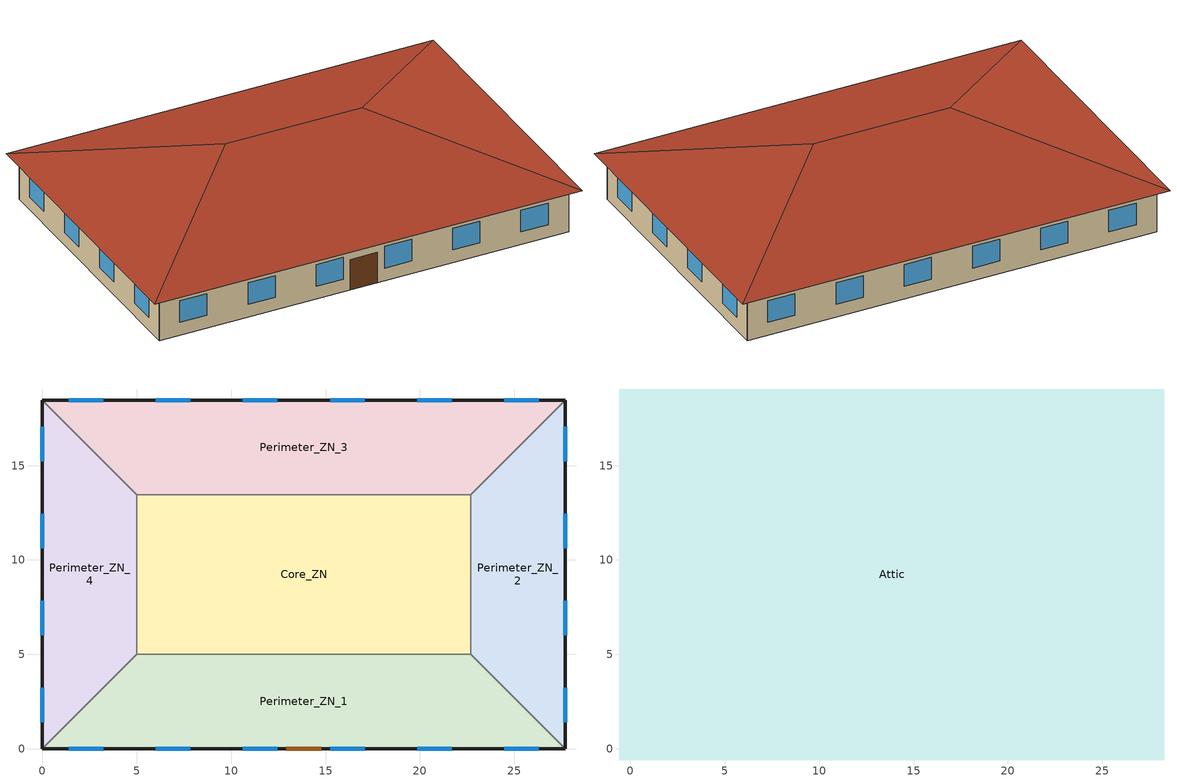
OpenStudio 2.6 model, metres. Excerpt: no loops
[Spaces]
Perimeter_ZN_1
 floor ground: 22.69,5 27.69,0 0,0 5,5 z0
 wall outside: 0,0 27.69,0 z0:3.05
 wall to Perimeter_ZN_4: 5,5 0,0 z0:3.05
 wall to Core_ZN: 22.69,5 5,5 z0:3.05
 wall to Perimeter_ZN_2: 27.69,0 22.69,5 z0:3.05
 window: 1.39,0 3.22,0 / 19.85,0 21.68,0 / 15.24,0 17.07,0 / 6.01,0 7.84,0 / 10.62,0 12.45,0 / 24.47,0 26.3,0 z0.9:2.42
 door: 12.93,0 14.76,0 z0:2.13
Perimeter_ZN_2
 floor ground: 27.69,18.46 27.69,0 22.69,5 22.69,13.46 z0
 wall outside: 27.69,0 27.69,18.46 z0:3.05
 wall to Perimeter_ZN_3: 27.69,18.46 22.69,13.46 z0:3.05
 wall to Core_ZN: 22.69,13.46 22.69,5 z0:3.05
 window: 27.69,1.39 27.69,3.22 / 27.69,10.62 27.69,12.45 / 27.69,15.24 27.69,17.07 / 27.69,6.01 27.69,7.84 z0.9:2.42
Perimeter_ZN_3
 floor ground: 27.69,18.46 22.69,13.46 5,13.46 0,18.46 z0
 wall outside: 27.69,18.46 0,18.46 z0:3.05
 wall to Core_ZN: 5,13.46 22.69,13.46 z0:3.05
 wall to Perimeter_ZN_4: 0,18.46 5,13.46 z0:3.05
 window: 21.68,18.46 19.85,18.46 / 7.84,18.46 6.01,18.46 / 17.07,18.46 15.24,18.46 / 12.45,18.46 10.62,18.46 / 26.3,18.46 24.47,18.46 / 3.22,18.46 1.39,18.46 z0.9:2.42
Perimeter_ZN_4
 floor ground: 0,18.46 5,13.46 5,5 0,0 z0
 wall outside: 0,18.46 0,0 z0:3.05
 wall to Core_ZN: 5,5 5,13.46 z0:3.05
 window: 0,3.22 0,1.39 / 0,12.45 0,10.62 / 0,7.84 0,6.01 / 0,17.07 0,15.24 z0.9:2.42
Core_ZN
 floor ground: 22.69,13.46 22.69,5 5,5 5,13.46 z0
Attic
 floor outside: 28.29,19.06 27.69,18.46 0,18.46 -0.6,19.06 z3.05; -0.6,19.06 0,18.46 0,0 -0.6,-0.6 z3.05; 28.29,19.06 28.29,-0.6 27.69,0 27.69,18.46 z3.05; 27.69,0 28.29,-0.6 -0.6,-0.6 0,0 z3.05
 floor to Perimeter_ZN_4: 0,18.46 5,13.46 5,5 0,0 z3.05
 floor to Perimeter_ZN_1: 22.69,5 27.69,0 0,0 5,5 z3.05
 floor to Perimeter_ZN_2: 27.69,18.46 27.69,0 22.69,5 22.69,13.46 z3.05
 floor to Core_ZN: 22.69,13.46 22.69,5 5,5 5,13.46 z3.05
 floor to Perimeter_ZN_3: 27.69,18.46 22.69,13.46 5,13.46 0,18.46 z3.05
 roof outside: 18.46,9.23,6.33 28.29,-0.6,3.05 28.29,19.06,3.05; 18.46,9.23,6.33 28.29,19.06,3.05 -0.6,19.06,3.05 9.23,9.23,6.33; 9.23,9.23,6.33 -0.6,-0.6,3.05 28.29,-0.6,3.05 18.46,9.23,6.33; 9.23,9.23,6.33 -0.6,19.06,3.05 -0.6,-0.6,3.05
[MaterialProperty:GlazingSpectralData] Wavelength 1 {micron}=0.3; Transmittance 1=0; Front Reflectance 1=0.04; Back Reflectance 1=0.04; Wavelength 2 {micron}=0.305; Transmittance 2=0; Front Reflectance 2=0.04; Back Reflectance 2=0.04; Wavelength 3 {micron}=0.31; Transmittance 3=0; Front Reflectance 3=0.04; Back Reflectance 3=0.04; Wavelength 4 {micron}=0.315; Transmittance 4=0; Front Reflectance 4=0.04; Back Reflectance 4=0.04; Wavelength 5 {micron}=0.32; Transmittance 5=0; Front Reflectance 5=0.04; Back Reflectance 5=0.04; Wavelength 6 {micron}=0.325; Transmittance 6=0; Front Reflectance 6=0.04; Back Reflectance 6=0.04; Wavelength 7 {micron}=0.33; Transmittance 7=0; Front Reflectance 7=0.04; Back Reflectance 7=0.04; Wavelength 8 {micron}=0.335; Transmittance 8=0; Front Reflectance 8=0.04; Back Reflectance 8=0.04; Wavelength 9 {micron}=0.34; Transmittance 9=0; Front Reflectance 9=0.04; Back Reflectance 9=0.04; Wavelength 10 {micron}=0.345; Transmittance 10=0; Front Reflectance 10=0.04; Back Reflectance 10=0.04; Wavelength 11 {micron}=0.35; Transmittance 11=0; Front Reflectance 11=0.04; Back Reflectance 11=0.04; Wavelength 12 {micron}=0.355; Transmittance 12=0; Front Reflectance 12=0.04; Back Reflectance 12=0.04; Wavelength 13 {micron}=0.36; Transmittance 13=0; Front Reflectance 13=0.04; Back Reflectance 13=0.04; Wavelength 14 {micron}=0.365; Transmittance 14=0; Front Reflectance 14=0.04; Back Reflectance 14=0.04; Wavelength 15 {micron}=0.37; Transmittance 15=0; Front Reflectance 15=0.04; Back Reflectance 15=0.04; Wavelength 16 {micron}=0.375; Transmittance 16=0; Front Reflectance 16=0.04; Back Reflectance 16=0.04; Wavelength 17 {micron}=0.38; Transmittance 17=0.001; Front Reflectance 17=0.04; Back Reflectance 17=0.04; Wavelength 18 {micron}=0.385; Transmittance 18=0.001; Front Reflectance 18=0.04; Back Reflectance 18=0.04; Wavelength 19 {micron}=0.39; Front Reflectance 19=0.04; Back Reflectance 19=0.04; Wavelength 20 {micron}=0.395; Front Reflectance 20=0.04; Back Reflectance 20=0.04; Wavelength 21 {micron}=0.4; Wavelength 22 {micron}=0.405; Front Reflectance 22=0.041; Back Reflectance 22=0.041; Wavelength 23 {micron}=0.41; Wavelength 24 {micron}=0.415; Front Reflectance 24=0.042; Back Reflectance 24=0.042; Wavelength 25 {micron}=0.42; Wavelength 26 {micron}=0.425; Wavelength 27 {micron}=0.43; Wavelength 28 {micron}=0.435; Wavelength 29 {micron}=0.44; Wavelength 30 {micron}=0.445; Wavelength 31 {micron}=0.45; Wavelength 32 {micron}=0.455; Wavelength 33 {micron}=0.46; Wavelength 34 {micron}=0.465; Wavelength 35 {micron}=0.47; Wavelength 36 {micron}=0.475; Wavelength 37 {micron}=0.48; Wavelength 38 {micron}=0.485; Wavelength 39 {micron}=0.49; Wavelength 40 {micron}=0.495; Wavelength 41 {micron}=0.5; Wavelength 42 {micron}=0.505; Wavelength 43 {micron}=0.51; Wavelength 44 {micron}=0.515; Wavelength 45 {micron}=0.52; Wavelength 46 {micron}=0.525; Wavelength 47 {micron}=0.53; Wavelength 48 {micron}=0.535; Wavelength 49 {micron}=0.54; Wavelength 50 {micron}=0.545; Wavelength 51 {micron}=0.55; Wavelength 52 {micron}=0.555; Wavelength 53 {micron}=0.56; Wavelength 54 {micron}=0.565; Wavelength 55 {micron}=0.57; Wavelength 56 {micron}=0.575; Wavelength 57 {micron}=0.58; Wavelength 58 {micron}=0.585; Wavelength 59 {micron}=0.59; Wavelength 60 {micron}=0.595; Wavelength 61 {micron}=0.6; Wavelength 62 {micron}=0.605; Wavelength 63 {micron}=0.61; Wavelength 64 {micron}=0.615; Wavelength 65 {micron}=0.62; Wavelength 66 {micron}=0.625; Wavelength 67 {micron}=0.63; Wavelength 68 {micron}=0.635; Wavelength 69 {micron}=0.64; Wavelength 70 {micron}=0.645; Wavelength 71 {micron}=0.65; Wavelength 72 {micron}=0.655; Wavelength 73 {micron}=0.66; Wavelength 74 {micron}=0.665; Wavelength 75 {micron}=0.67; Wavelength 76 {micron}=0.675; Wavelength 77 {micron}=0.68; Wavelength 78 {micron}=0.685; Wavelength 79 {micron}=0.69; Wavelength 80 {micron}=0.695; Wavelength 81 {micron}=0.7; Wavelength 82 {micron}=0.705; Wavelength 83 {micron}=0.71; Wavelength 84 {micron}=0.715; Wavelength 85 {micron}=0.72; Wavelength 86 {micron}=0.725; Wavelength 87 {micron}=0.73; Wavelength 88 {micron}=0.735; Wavelength 89 {micron}=0.74; Wavelength 90 {micron}=0.745; Wavelength 91 {micron}=0.75; Wavelength 92 {micron}=0.755; Wavelength 93 {micron}=0.76; Wavelength 94 {micron}=0.765; Wavelength 95 {micron}=0.77; Wavelength 96 {micron}=0.775; Wavelength 97 {micron}=0.78; Front Reflectance 97=0.063; Back Reflectance 97=0.063; Wavelength 98 {micron}=0.785; Wavelength 99 {micron}=0.79; Wavelength 100 {micron}=0.795; Front Reflectance 100=0.064; Back Reflectance 100=0.064; Wavelength 101 {micron}=0.8; Wavelength 102 {micron}=0.805; Wavelength 103 {micron}=0.81; Wavelength 104 {micron}=0.815; Front Reflectance 104=0.065; Back Reflectance 104=0.065; Wavelength 105 {micron}=0.82; Front Reflectance 105=0.065; Back Reflectance 105=0.065; Wavelength 106 {micron}=0.825; Front Reflectance 106=0.065; Back Reflectance 106=0.065; Wavelength 107 {micron}=0.83; Front Reflectance 107=0.065; Back Reflectance 107=0.065; Wavelength 108 {micron}=0.835; Front Reflectance 108=0.065; Back Reflectance 108=0.065; Wavelength 109 {micron}=0.84; Front Reflectance 109=0.065; Back Reflectance 109=0.065; Wavelength 110 {micron}=0.845; Front Reflectance 110=0.065; Back Reflectance 110=0.065; Wavelength 111 {micron}=0.85; Front Reflectance 111=0.065; Back Reflectance 111=0.065; Wavelength 112 {micron}=0.855; Front Reflectance 112=0.065; Back Reflectance 112=0.065; Wavelength 113 {micron}=0.86; Front Reflectance 113=0.065; Back Reflectance 113=0.065; Wavelength 114 {micron}=0.865; Front Reflectance 114=0.065; Back Reflectance 114=0.065; Wavelength 115 {micron}=0.87; Wavelength 116 {micron}=0.875; Wavelength 117 {micron}=0.88; Wavelength 118 {micron}=0.885; Wavelength 119 {micron}=0.89; Wavelength 120 {micron}=0.895; Front Reflectance 120=0.064; Back Reflectance 120=0.064; Wavelength 121 {micron}=0.9; Front Reflectance 121=0.064; Back Reflectance 121=0.064; Wavelength 122 {micron}=0.905; Wavelength 123 {micron}=0.91; Wavelength 124 {micron}=0.915; Front Reflectance 124=0.063; Back Reflectance 124=0.063; Wavelength 125 {micron}=0.92; Wavelength 126 {micron}=0.925; Wavelength 127 {micron}=0.93; Wavelength 128 {micron}=0.935; Front Reflectance 128=0.062; Back Reflectance 128=0.062; Wavelength 129 {micron}=0.94; Wavelength 130 {micron}=0.945; Wavelength 131 {micron}=0.95; Wavelength 132 {micron}=0.955; Front Reflectance 132=0.061; Back Reflectance 132=0.061; Wavelength 133 {micron}=0.96; Wavelength 134 {micron}=0.965; Wavelength 135 {micron}=0.97; Wavelength 136 {micron}=0.975; Wavelength 137 {micron}=0.98; Wavelength 138 {micron}=0.985; Wavelength 139 {micron}=0.99; Wavelength 140 {micron}=0.995; Wavelength 141 {micron}=1; Wavelength 142 {micron}=1.005; Wavelength 143 {micron}=1.01; Wavelength 144 {micron}=1.015; Wavelength 145 {micron}=1.02; Wavelength 146 {micron}=1.025; Wavelength 147 {micron}=1.03; Wavelength 148 {micron}=1.035; Wavelength 149 {micron}=1.04; Wavelength 150 {micron}=1.045; Wavelength 151 {micron}=1.05; Wavelength 152 {micron}=1.055; Wavelength 153 {micron}=1.06; Wavelength 154 {micron}=1.065; Wavelength 155 {micron}=1.07; Wavelength 156 {micron}=1.075; Wavelength 157 {micron}=1.08; Front Reflectance 157=0.061; Back Reflectance 157=0.061; Wavelength 158 {micron}=1.085; Wavelength 159 {micron}=1.09; Wavelength 160 {micron}=1.095; Wavelength 161 {micron}=1.1; Front Reflectance 161=0.062; Back Reflectance 161=0.062; Wavelength 162 {micron}=1.105; Front Reflectance 162=0.062; Back Reflectance 162=0.062; Wavelength 163 {micron}=1.11; Wavelength 164 {micron}=1.115; Wavelength 165 {micron}=1.12; Wavelength 166 {micron}=1.125; Wavelength 167 {micron}=1.13; Front Reflectance 167=0.064; Back Reflectance 167=0.064; Wavelength 168 {micron}=1.135; Wavelength 169 {micron}=1.14; Front Reflectance 169=0.065; Back Reflectance 169=0.065; Wavelength 170 {micron}=1.145; Transmittance 170=0.637; Front Reflectance 170=0.065; Back Reflectance 170=0.065; Wavelength 171 {micron}=1.15; Transmittance 171=0.634; Front Reflectance 171=0.065; Back Reflectance 171=0.065; Wavelength 172 {micron}=1.155; Transmittance 172=0.632; Front Reflectance 172=0.065; Back Reflectance 172=0.065; Wavelength 173 {micron}=1.16; Transmittance 173=0.632; Front Reflectance 173=0.065; Back Reflectance 173=0.065; Wavelength 174 {micron}=1.165; Transmittance 174=0.631; Front Reflectance 174=0.065; Back Reflectance 174=0.065; Wavelength 175 {micron}=1.17; Transmittance 175=0.627; Front Reflectance 175=0.065; Back Reflectance 175=0.065; Wavelength 176 {micron}=1.175; Transmittance 176=0.624; Front Reflectance 176=0.065; Back Reflectance 176=0.065; Wavelength 177 {micron}=1.18; Transmittance 177=0.618; Front Reflectance 177=0.065; Back Reflectance 177=0.065; Wavelength 178 {micron}=1.185; Transmittance 178=0.611; Front Reflectance 178=0.064; Back Reflectance 178=0.064; Wavelength 179 {micron}=1.19; Transmittance 179=0.601; Front Reflectance 179=0.064; Back Reflectance 179=0.064; Wavelength 180 {micron}=1.195; Transmittance 180=0.6; Front Reflectance 180=0.064; Back Reflectance 180=0.064; Wavelength 181 {micron}=1.2; Transmittance 181=0.605; Front Reflectance 181=0.064; Back Reflectance 181=0.064; Wavelength 182 {micron}=1.205; Transmittance 182=0.611; Front Reflectance 182=0.064; Back Reflectance 182=0.064; Wavelength 183 {micron}=1.21; Transmittance 183=0.619; Front Reflectance 183=0.065; Back Reflectance 183=0.065; Wavelength 184 {micron}=1.215; Transmittance 184=0.625; Front Reflectance 184=0.065; Back Reflectance 184=0.065; Wavelength 185 {micron}=1.22; Transmittance 185=0.634; Front Reflectance 185=0.065; Back Reflectance 185=0.065; Wavelength 186 {micron}=1.225; Transmittance 186=0.64; Front Reflectance 186=0.066; Back Reflectance 186=0.066; Wavelength 187 {micron}=1.23; Transmittance 187=0.644; Front Reflectance 187=0.066; Back Reflectance 187=0.066; Wavelength 188 {micron}=1.235; Transmittance 188=0.647; Front Reflectance 188=0.066; Back Reflectance 188=0.066; Wavelength 189 {micron}=1.24; Transmittance 189=0.65; Front Reflectance 189=0.066; Back Reflectance 189=0.066; Wavelength 190 {micron}=1.245; Transmittance 190=0.653; Front Reflectance 190=0.066; Back Reflectance 190=0.066; Wavelength 191 {micron}=1.25; Transmittance 191=0.656; Front Reflectance 191=0.066; Back Reflectance 191=0.066; Wavelength 192 {micron}=1.255; Transmittance 192=0.658; Front Reflectance 192=0.066; Back Reflectance 192=0.066; Wavelength 193 {micron}=1.26; Transmittance 193=0.661; Front Reflectance 193=0.066; Back Reflectance 193=0.066; Wavelength 194 {micron}=1.265; Transmittance 194=0.662; Front Reflectance 194=0.066; Back Reflectance 194=0.066; Wavelength 195 {micron}=1.27; Transmittance 195=0.667; Front Reflectance 195=0.067; Back Reflectance 195=0.067; Wavelength 196 {micron}=1.275; Transmittance 196=0.668; Front Reflectance 196=0.067; Back Reflectance 196=0.067; Wavelength 197 {micron}=1.28; Transmittance 197=0.671; Front Reflectance 197=0.067; Back Reflectance 197=0.067; Wavelength 198 {micron}=1.285; Transmittance 198=0.675; Front Reflectance 198=0.067; Back Reflectance 198=0.067; Wavelength 199 {micron}=1.29; Transmittance 199=0.678; Front Reflectance 199=0.067; Back Reflectance 199=0.067; Wavelength 200 {micron}=1.295; Transmittance 200=0.679; Front Reflectance 200=0.067; Back Reflectance 200=0.067; Wavelength 201 {micron}=1.3; Transmittance 201=0.682; Front Reflectance 201=0.067; Back Reflectance 201=0.067; Wavelength 202 {micron}=1.305; Transmittance 202=0.684; Front Reflectance 202=0.067; Back Reflectance 202=0.067; Wavelength 203 {micron}=1.31; Transmittance 203=0.687; Front Reflectance 203=0.067; Back Reflectance 203=0.067; Wavelength 204 {micron}=1.315; Transmittance 204=0.689; Front Reflectance 204=0.068; Back Reflectance 204=0.068; Wavelength 205 {micron}=1.32; Transmittance 205=0.692; Front Reflectance 205=0.068; Back Reflectance 205=0.068; Wavelength 206 {micron}=1.325; Transmittance 206=0.693; Front Reflectance 206=0.068; Back Reflectance 206=0.068; Wavelength 207 {micron}=1.33; Transmittance 207=0.695; Front Reflectance 207=0.068; Back Reflectance 207=0.068; Wavelength 208 {micron}=1.335; Transmittance 208=0.697; Front Reflectance 208=0.068; Back Reflectance 208=0.068; Wavelength 209 {micron}=1.34; Transmittance 209=0.698; Front Reflectance 209=0.068; Back Reflectance 209=0.068; Wavelength 210 {micron}=1.345; Transmittance 210=0.698; Front Reflectance 210=0.068; Back Reflectance 210=0.068; Wavelength 211 {micron}=1.35; Transmittance 211=0.698; Front Reflectance 211=0.068; Back Reflectance 211=0.068; Wavelength 212 {micron}=1.355; Transmittance 212=0.695; Front Reflectance 212=0.068; Back Reflectance 212=0.068; Wavelength 213 {micron}=1.36; Transmittance 213=0.692; Front Reflectance 213=0.068; Back Reflectance 213=0.068; Wavelength 214 {micron}=1.365; Transmittance 214=0.692; Front Reflectance 214=0.068; Back Reflectance 214=0.068; Wavelength 215 {micron}=1.37; Transmittance 215=0.687; Front Reflectance 215=0.067; Back Reflectance 215=0.067; Wavelength 216 {micron}=1.375; Transmittance 216=0.682; Front Reflectance 216=0.067; Back Reflectance 216=0.067; Wavelength 217 {micron}=1.38; Transmittance 217=0.676; Front Reflectance 217=0.067; Back Reflectance 217=0.067; Wavelength 218 {micron}=1.385; Transmittance 218=0.678; Front Reflectance 218=0.067; Back Reflectance 218=0.067; Wavelength 219 {micron}=1.39; Transmittance 219=0.676; Front Reflectance 219=0.067; Back Reflectance 219=0.067; Wavelength 220 {micron}=1.395; Transmittance 220=0.675; Front Reflectance 220=0.067; Back Reflectance 220=0.067; Wavelength 221 {micron}=1.4; Transmittance 221=0.676; Front Reflectance 221=0.067; Back Reflectance 221=0.067; Wavelength 222 {micron}=1.405; Transmittance 222=0.675; Front Reflectance 222=0.067; Back Reflectance 222=0.067; Wavelength 223 {micron}=1.41; Transmittance 223=0.671; Front Reflectance 223=0.067; Back Reflectance 223=0.067; Wavelength 224 {micron}=1.415; Transmittance 224=0.67; Front Reflectance 224=0.067; Back Reflectance 224=0.067; Wavelength 225 {micron}=1.42; Transmittance 225=0.673; Front Reflectance 225=0.067; Back Reflectance 225=0.067; Wavelength 226 {micron}=1.425; Transmittance 226=0.671; Front Reflectance 226=0.067; Back Reflectance 226=0.067; Wavelength 227 {micron}=1.43; Transmittance 227=0.668; Front Reflectance 227=0.067; Back Reflectance 227=0.067; Wavelength 228 {micron}=1.435; Transmittance 228=0.67; Front Reflectance 228=0.067; Back Reflectance 228=0.067; Wavelength 229 {micron}=1.44; Transmittance 229=0.67; Front Reflectance 229=0.067; Back Reflectance 229=0.067; Wavelength 230 {micron}=1.445; Transmittance 230=0.668; Front Reflectance 230=0.067; Back Reflectance 230=0.067; Wavelength 231 {micron}=1.45; Transmittance 231=0.67; Front Reflectance 231=0.067; Back Reflectance 231=0.067; Wavelength 232 {micron}=1.455; Transmittance 232=0.67; Front Reflectance 232=0.067; Back Reflectance 232=0.067; Wavelength 233 {micron}=1.46; Transmittance 233=0.673; Front Reflectance 233=0.067; Back Reflectance 233=0.067; Wavelength 234 {micron}=1.465; Transmittance 234=0.676; Front Reflectance 234=0.067; Back Reflectance 234=0.067; Wavelength 235 {micron}=1.47; Transmittance 235=0.681; Front Reflectance 235=0.067; Back Reflectance 235=0.067; Wavelength 236 {micron}=1.475; Transmittance 236=0.684; Front Reflectance 236=0.067; Back Reflectance 236=0.067; Wavelength 237 {micron}=1.48; Transmittance 237=0.689; Front Reflectance 237=0.068; Back Reflectance 237=0.068; Wavelength 238 {micron}=1.485; Transmittance 238=0.69; Front Reflectance 238=0.068; Back Reflectance 238=0.068; Wavelength 239 {micron}=1.49; Transmittance 239=0.695; Front Reflectance 239=0.068; Back Reflectance 239=0.068; Wavelength 240 {micron}=1.495; Transmittance 240=0.698; Front Reflectance 240=0.068; Back Reflectance 240=0.068; Wavelength 241 {micron}=1.5; Transmittance 241=0.703; Front Reflectance 241=0.068; Back Reflectance 241=0.068; Wavelength 242 {micron}=1.505; Transmittance 242=0.706; Front Reflectance 242=0.068; Back Reflectance 242=0.068; Wavelength 243 {micron}=1.51; Transmittance 243=0.711; Front Reflectance 243=0.068; Back Reflectance 243=0.068; Wavelength 244 {micron}=1.515; Transmittance 244=0.714; Front Reflectance 244=0.069; Back Reflectance 244=0.069; Wavelength 245 {micron}=1.52; Transmittance 245=0.718; Front Reflectance 245=0.069; Back Reflectance 245=0.069; Wavelength 246 {micron}=1.525; Transmittance 246=0.719; Front Reflectance 246=0.069; Back Reflectance 246=0.069; Wavelength 247 {micron}=1.53; Transmittance 247=0.724; Front Reflectance 247=0.069; Back Reflectance 247=0.069; Wavelength 248 {micron}=1.535; Transmittance 248=0.724; Front Reflectance 248=0.069; Back Reflectance 248=0.069; Wavelength 249 {micron}=1.54; Transmittance 249=0.728; Front Reflectance 249=0.069; Back Reflectance 249=0.069; Wavelength 250 {micron}=1.545; Transmittance 250=0.728; Front Reflectance 250=0.069; Back Reflectance 250=0.069; Wavelength 251 {micron}=1.55; Transmittance 251=0.728; Front Reflectance 251=0.069; Back Reflectance 251=0.069; Wavelength 252 {micron}=1.555; Transmittance 252=0.728; Front Reflectance 252=0.069; Back Reflectance 252=0.069; Wavelength 253 {micron}=1.56; Transmittance 253=0.728; Front Reflectance 253=0.069; Back Reflectance 253=0.069; Wavelength 254 {micron}=1.565; Transmittance 254=0.728; Front Reflectance 254=0.069; Back Reflectance 254=0.069; Wavelength 255 {micron}=1.57; Transmittance 255=0.728; Front Reflectance 255=0.069; Back Reflectance 255=0.069; Wavelength 256 {micron}=1.575; Transmittance 256=0.728; Front Reflectance 256=0.069; Back Reflectance 256=0.069; Wavelength 257 {micron}=1.58; Transmittance 257=0.729; Front Reflectance 257=0.069; Back Reflectance 257=0.069; Wavelength 258 {micron}=1.585; Transmittance 258=0.731; Front Reflectance 258=0.069; Back Reflectance 258=0.069; Wavelength 259 {micron}=1.59; Transmittance 259=0.733; Front Reflectance 259=0.069; Back Reflectance 259=0.069; Wavelength 260 {micron}=1.595; Transmittance 260=0.735; Front Reflectance 260=0.069; Back Reflectance 260=0.069; Wavelength 261 {micron}=1.6; Transmittance 261=0.736; Front Reflectance 261=0.069; Back Reflectance 261=0.069; Wavelength 262 {micron}=1.605; Transmittance 262=0.738; Front Reflectance 262=0.07; Back Reflectance 262=0.07; Wavelength 263 {micron}=1.61; Transmittance 263=0.74; Front Reflectance 263=0.07; Back Reflectance 263=0.07; Wavelength 264 {micron}=1.615; Transmittance 264=0.741; Front Reflectance 264=0.07; Back Reflectance 264=0.07; Wavelength 265 {micron}=1.62; Transmittance 265=0.741; Front Reflectance 265=0.07; Back Reflectance 265=0.07; Wavelength 266 {micron}=1.625; Transmittance 266=0.741; Front Reflectance 266=0.07; Back Reflectance 266=0.07; Wavelength 267 {micron}=1.63; Transmittance 267=0.741; Front Reflectance 267=0.07; Back Reflectance 267=0.07; Wavelength 268 {micron}=1.635; Transmittance 268=0.741; Front Reflectance 268=0.07; Back Reflectance 268=0.07; Wavelength 269 {micron}=1.64; Transmittance 269=0.741; Front Reflectance 269=0.07; Back Reflectance 269=0.07; Wavelength 270 {micron}=1.645; Transmittance 270=0.743; Front Reflectance 270=0.07; Back Reflectance 270=0.07; Wavelength 271 {micron}=1.65; Transmittance 271=0.741; Front Reflectance 271=0.07; Back Reflectance 271=0.07; Wavelength 272 {micron}=1.655; Transmittance 272=0.74; Front Reflectance 272=0.07; Back Reflectance 272=0.07; Wavelength 273 {micron}=1.66; Transmittance 273=0.736; Front Reflectance 273=0.069; Back Reflectance 273=0.069; Wavelength 274 {micron}=1.665; Transmittance 274=0.735; Front Reflectance 274=0.069; Back Reflectance 274=0.069; Wavelength 275 {micron}=1.67; Transmittance 275=0.724; Front Reflectance 275=0.069; Back Reflectance 275=0.069; Wavelength 276 {micron}=1.675; Transmittance 276=0.716; Front Reflectance 276=0.069; Back Reflectance 276=0.069; Wavelength 277 {micron}=1.68; Transmittance 277=0.698; Front Reflectance 277=0.068; Back Reflectance 277=0.068; Wavelength 278 {micron}=1.685; Transmittance 278=0.673; Front Reflectance 278=0.067; Back Reflectance 278=0.067; Wavelength 279 {micron}=1.69; Transmittance 279=0.608; Front Reflectance 279=0.064; Back Reflectance 279=0.064; Wavelength 280 {micron}=1.695; Transmittance 280=0.574; Front Reflectance 280=0.063; Back Reflectance 280=0.063; Wavelength 281 {micron}=1.7; Transmittance 281=0.521; Front Reflectance 281=0.061; Back Reflectance 281=0.061; Wavelength 282 {micron}=1.705; Transmittance 282=0.493; Front Reflectance 282=0.06; Back Reflectance 282=0.06; Wavelength 283 {micron}=1.71; Transmittance 283=0.499; Front Reflectance 283=0.06; Back Reflectance 283=0.06; Wavelength 284 {micron}=1.715; Transmittance 284=0.507; Front Reflectance 284=0.06; Back Reflectance 284=0.06; Wavelength 285 {micron}=1.72; Transmittance 285=0.512; Front Reflectance 285=0.06; Back Reflectance 285=0.06; Wavelength 286 {micron}=1.725; Transmittance 286=0.526; Front Reflectance 286=0.061; Back Reflectance 286=0.061; Wavelength 287 {micron}=1.73; Transmittance 287=0.548; Front Reflectance 287=0.062; Back Reflectance 287=0.062; Wavelength 288 {micron}=1.735; Transmittance 288=0.546; Front Reflectance 288=0.062; Back Reflectance 288=0.062; Wavelength 289 {micron}=1.74; Transmittance 289=0.533; Front Reflectance 289=0.061; Back Reflectance 289=0.061; Wavelength 290 {micron}=1.745; Transmittance 290=0.527; Front Reflectance 290=0.061; Back Reflectance 290=0.061; Wavelength 291 {micron}=1.75; Transmittance 291=0.522; Front Reflectance 291=0.061; Back Reflectance 291=0.061; Wavelength 292 {micron}=1.755; Transmittance 292=0.53; Front Reflectance 292=0.061; Back Reflectance 292=0.061; Wavelength 293 {micron}=1.76; Transmittance 293=0.552; Front Reflectance 293=0.062; Back Reflectance 293=0.062; Wavelength 294 {micron}=1.765; Transmittance 294=0.568; Front Reflectance 294=0.063; Back Reflectance 294=0.063; Wavelength 295 {micron}=1.77; Transmittance 295=0.589; Front Reflectance 295=0.064; Back Reflectance 295=0.064; Wavelength 296 {micron}=1.775; Transmittance 296=0.6; Front Reflectance 296=0.064; Back Reflectance 296=0.064; Wavelength 297 {micron}=1.78; Transmittance 297=0.619; Front Reflectance 297=0.065; Back Reflectance 297=0.065; Wavelength 298 {micron}=1.785; Transmittance 298=0.625; Front Reflectance 298=0.065; Back Reflectance 298=0.065; Wavelength 299 {micron}=1.79; Transmittance 299=0.63; Front Reflectance 299=0.065; Back Reflectance 299=0.065; Wavelength 300 {micron}=1.795; Transmittance 300=0.632; Front Reflectance 300=0.065; Back Reflectance 300=0.065; Wavelength 301 {micron}=1.8; Transmittance 301=0.635; Front Reflectance 301=0.065; Back Reflectance 301=0.065; Wavelength 302 {micron}=1.805; Transmittance 302=0.637; Front Reflectance 302=0.065; Back Reflectance 302=0.065; Wavelength 303 {micron}=1.81; Transmittance 303=0.638; Front Reflectance 303=0.066; Back Reflectance 303=0.066; Wavelength 304 {micron}=1.815; Transmittance 304=0.638; Front Reflectance 304=0.066; Back Reflectance 304=0.066; Wavelength 305 {micron}=1.82; Transmittance 305=0.638; Front Reflectance 305=0.066; Back Reflectance 305=0.066; Wavelength 306 {micron}=1.825; Transmittance 306=0.64; Front Reflectance 306=0.066; Back Reflectance 306=0.066; Wavelength 307 {micron}=1.83; Transmittance 307=0.646; Front Reflectance 307=0.066; Back Reflectance 307=0.066; Wavelength 308 {micron}=1.835; Transmittance 308=0.649; Front Reflectance 308=0.066; Back Reflectance 308=0.066; Wavelength 309 {micron}=1.84; Transmittance 309=0.656; Front Reflectance 309=0.066; Back Reflectance 309=0.066; Wavelength 310 {micron}=1.845; Transmittance 310=0.658; Front Reflectance 310=0.066; Back Reflectance 310=0.066; Wavelength 311 {micron}=1.85; Transmittance 311=0.667; Front Reflectance 311=0.067; Back Reflectance 311=0.067; Wavelength 312 {micron}=1.855; Transmittance 312=0.673; Front Reflectance 312=0.067; Back Reflectance 312=0.067; Wavelength 313 {micron}=1.86; Transmittance 313=0.681; Front Reflectance 313=0.067; Back Reflectance 313=0.067; Wavelength 314 {micron}=1.865; Transmittance 314=0.681; Front Reflectance 314=0.067; Back Reflectance 314=0.067; Wavelength 315 {micron}=1.87; Transmittance 315=0.684; Front Reflectance 315=0.067; Back Reflectance 315=0.067; Wavelength 316 {micron}=1.875; Transmittance 316=0.687; Front Reflectance 316=0.067; Back Reflectance 316=0.067; Wavelength 317 {micron}=1.88; Transmittance 317=0.687; Front Reflectance 317=0.067; Back Reflectance 317=0.067; Wavelength 318 {micron}=1.885; Transmittance 318=0.685; Front Reflectance 318=0.067; Back Reflectance 318=0.067; Wavelength 319 {micron}=1.89; Transmittance 319=0.685; Front Reflectance 319=0.067; Back Reflectance 319=0.067; Wavelength 320 {micron}=1.895; Transmittance 320=0.685; Front Reflectance 320=0.067; Back Reflectance 320=0.067; Wavelength 321 {micron}=1.9; Transmittance 321=0.689; Front Reflectance 321=0.068; Back Reflectance 321=0.068; Wavelength 322 {micron}=1.905; Transmittance 322=0.682; Front Reflectance 322=0.067; Back Reflectance 322=0.067; Wavelength 323 {micron}=1.91; Transmittance 323=0.682; Front Reflectance 323=0.067; Back Reflectance 323=0.067; Wavelength 324 {micron}=1.915; Transmittance 324=0.679; Front Reflectance 324=0.067; Back Reflectance 324=0.067; Wavelength 325 {micron}=1.92; Transmittance 325=0.681; Front Reflectance 325=0.067; Back Reflectance 325=0.067; Wavelength 326 {micron}=1.925; Transmittance 326=0.678; Front Reflectance 326=0.067; Back Reflectance 326=0.067; Wavelength 327 {micron}=1.93; Transmittance 327=0.679; Front Reflectance 327=0.067; Back Reflectance 327=0.067; Wavelength 328 {micron}=1.935; Transmittance 328=0.679; Front Reflectance 328=0.067; Back Reflectance 328=0.067; Wavelength 329 {micron}=1.94; Transmittance 329=0.679; Front Reflectance 329=0.067; Back Reflectance 329=0.067; Wavelength 330 {micron}=1.945; Transmittance 330=0.681; Front Reflectance 330=0.067; Back Reflectance 330=0.067; Wavelength 331 {micron}=1.95; Transmittance 331=0.684; Front Reflectance 331=0.067; Back Reflectance 331=0.067; Wavelength 332 {micron}=1.955; Transmittance 332=0.685; Front Reflectance 332=0.067; Back Reflectance 332=0.067; Wavelength 333 {micron}=1.96; Transmittance 333=0.687; Front Reflectance 333=0.067; Back Reflectance 333=0.067; Wavelength 334 {micron}=1.965; Transmittance 334=0.685; Front Reflectance 334=0.067; Back Reflectance 334=0.067; Wavelength 335 {micron}=1.97; Transmittance 335=0.685; Front Reflectance 335=0.067; Back Reflectance 335=0.067; Wavelength 336 {micron}=1.975; Transmittance 336=0.687; Front Reflectance 336=0.067; Back Reflectance 336=0.067; Wavelength 337 {micron}=1.98; Transmittance 337=0.684; Front Reflectance 337=0.067; Back Reflectance 337=0.067; Wavelength 338 {micron}=1.985; Transmittance 338=0.684; Front Reflectance 338=0.067; Back Reflectance 338=0.067; Wavelength 339 {micron}=1.99; Transmittance 339=0.682; Front Reflectance 339=0.067; Back Reflectance 339=0.067; Wavelength 340 {micron}=1.995; Transmittance 340=0.681; Front Reflectance 340=0.067; Back Reflectance 340=0.067; Wavelength 341 {micron}=2; Transmittance 341=0.678; Front Reflectance 341=0.067; Back Reflectance 341=0.067; Wavelength 342 {micron}=2.005; Transmittance 342=0.673; Front Reflectance 342=0.067; Back Reflectance 342=0.067; Wavelength 343 {micron}=2.01; Transmittance 343=0.662; Front Reflectance 343=0.066; Back Reflectance 343=0.066; Wavelength 344 {micron}=2.015; Transmittance 344=0.655; Front Reflectance 344=0.066; Back Reflectance 344=0.066; Wavelength 345 {micron}=2.02; Transmittance 345=0.646; Front Reflectance 345=0.066; Back Reflectance 345=0.066; Wavelength 346 {micron}=2.025; Transmittance 346=0.638; Front Reflectance 346=0.066; Back Reflectance 346=0.066; Wavelength 347 {micron}=2.03; Transmittance 347=0.63; Front Reflectance 347=0.065; Back Reflectance 347=0.065; Wavelength 348 {micron}=2.035; Transmittance 348=0.622; Front Reflectance 348=0.065; Back Reflectance 348=0.065; Wavelength 349 {micron}=2.04; Transmittance 349=0.614; Front Reflectance 349=0.065; Back Reflectance 349=0.065; Wavelength 350 {micron}=2.045; Transmittance 350=0.608; Front Reflectance 350=0.064; Back Reflectance 350=0.064; Wavelength 351 {micron}=2.05; Transmittance 351=0.598; Front Reflectance 351=0.064; Back Reflectance 351=0.064; Wavelength 352 {micron}=2.055; Transmittance 352=0.593; Front Reflectance 352=0.064; Back Reflectance 352=0.064; Wavelength 353 {micron}=2.06; Transmittance 353=0.582; Front Reflectance 353=0.063; Back Reflectance 353=0.063; Wavelength 354 {micron}=2.065; Transmittance 354=0.575; Front Reflectance 354=0.063; Back Reflectance 354=0.063; Wavelength 355 {micron}=2.07; Transmittance 355=0.569; Front Reflectance 355=0.063; Back Reflectance 355=0.063; Wavelength 356 {micron}=2.075; Transmittance 356=0.568; Front Reflectance 356=0.063; Back Reflectance 356=0.063; Wavelength 357 {micron}=2.08; Transmittance 357=0.565; Front Reflectance 357=0.063; Back Reflectance 357=0.063; Wavelength 358 {micron}=2.085; Transmittance 358=0.565; Front Reflectance 358=0.063; Back Reflectance 358=0.063; Wavelength 359 {micron}=2.09; Transmittance 359=0.566; Front Reflectance 359=0.063; Back Reflectance 359=0.063; Wavelength 360 {micron}=2.095; Transmittance 360=0.566; Front Reflectance 360=0.063; Back Reflectance 360=0.063; Wavelength 361 {micron}=2.1; Transmittance 361=0.57; Front Reflectance 361=0.063; Back Reflectance 361=0.063; Wavelength 362 {micron}=2.105; Transmittance 362=0.571; Front Reflectance 362=0.063; Back Reflectance 362=0.063; Wavelength 363 {micron}=2.11; Transmittance 363=0.575; Front Reflectance 363=0.063; Back Reflectance 363=0.063; Wavelength 364 {micron}=2.115; Transmittance 364=0.577; Front Reflectance 364=0.063; Back Reflectance 364=0.063; Wavelength 365 {micron}=2.12; Transmittance 365=0.581; Front Reflectance 365=0.063; Back Reflectance 365=0.063; Wavelength 366 {micron}=2.125; Transmittance 366=0.582; Front Reflectance 366=0.063; Back Reflectance 366=0.063; Wavelength 367 {micron}=2.13; Transmittance 367=0.582; Front Reflectance 367=0.063; Back Reflectance 367=0.063; Wavelength 368 {micron}=2.135; Transmittance 368=0.581; Front Reflectance 368=0.063; Back Reflectance 368=0.063; Wavelength 369 {micron}=2.14; Transmittance 369=0.582; Front Reflectance 369=0.063; Back Reflectance 369=0.063; Wavelength 370 {micron}=2.145; Transmittance 370=0.583; Front Reflectance 370=0.063; Back Reflectance 370=0.063; Wavelength 371 {micron}=2.15; Transmittance 371=0.586; Front Reflectance 371=0.063; Back Reflectance 371=0.063; Wavelength 372 {micron}=2.155; Transmittance 372=0.585; Front Reflectance 372=0.063; Back Reflectance 372=0.063; Wavelength 373 {micron}=2.16; Transmittance 373=0.585; Front Reflectance 373=0.063; Back Reflectance 373=0.063; Wavelength 374 {micron}=2.165; Transmittance 374=0.585; Front Reflectance 374=0.063; Back Reflectance 374=0.063; Wavelength 375 {micron}=2.17; Transmittance 375=0.585; Front Reflectance 375=0.063; Back Reflectance 375=0.063; Wavelength 376 {micron}=2.175; Transmittance 376=0.585; Front Reflectance 376=0.063; Back Reflectance 376=0.063; Wavelength 377 {micron}=2.18; Transmittance 377=0.583; Front Reflectance 377=0.063; Back Reflectance 377=0.063; Wavelength 378 {micron}=2.185; Transmittance 378=0.581; Front Reflectance 378=0.063; Back Reflectance 378=0.063; Wavelength 379 {micron}=2.19; Transmittance 379=0.573; Front Reflectance 379=0.063; Back Reflectance 379=0.063; Wavelength 380 {micron}=2.195; Transmittance 380=0.569; Front Reflectance 380=0.063; Back Reflectance 380=0.063; Wavelength 381 {micron}=2.2; Transmittance 381=0.56; Front Reflectance 381=0.062; Back Reflectance 381=0.062; Wavelength 382 {micron}=2.205; Transmittance 382=0.556; Front Reflectance 382=0.062; Back Reflectance 382=0.062; Wavelength 383 {micron}=2.21; Transmittance 383=0.551; Front Reflectance 383=0.062; Back Reflectance 383=0.062; Wavelength 384 {micron}=2.215; Transmittance 384=0.545; Front Reflectance 384=0.062; Back Reflectance 384=0.062; Wavelength 385 {micron}=2.22; Transmittance 385=0.532; Front Reflectance 385=0.061; Back Reflectance 385=0.061; Wavelength 386 {micron}=2.225; Transmittance 386=0.521; Front Reflectance 386=0.061; Back Reflectance 386=0.061; Wavelength 387 {micron}=2.23; Transmittance 387=0.505; Front Reflectance 387=0.06; Back Reflectance 387=0.06; Wavelength 388 {micron}=2.235; Transmittance 388=0.486; Front Reflectance 388=0.059; Back Reflectance 388=0.059; Wavelength 389 {micron}=2.24; Transmittance 389=0.456; Front Reflectance 389=0.058; Back Reflectance 389=0.058; Wavelength 390 {micron}=2.245; Transmittance 390=0.429; Front Reflectance 390=0.057; Back Reflectance 390=0.057; Wavelength 391 {micron}=2.25; Transmittance 391=0.375; Front Reflectance 391=0.055; Back Reflectance 391=0.055; Wavelength 392 {micron}=2.255; Transmittance 392=0.33; Front Reflectance 392=0.053; Back Reflectance 392=0.053; Wavelength 393 {micron}=2.26; Transmittance 393=0.263; Front Reflectance 393=0.051; Back Reflectance 393=0.051; Wavelength 394 {micron}=2.265; Transmittance 394=0.22; Front Reflectance 394=0.049; Back Reflectance 394=0.049; Wavelength 395 {micron}=2.27; Transmittance 395=0.167; Front Reflectance 395=0.047; Back Reflectance 395=0.047; Wavelength 396 {micron}=2.275; Transmittance 396=0.142; Front Reflectance 396=0.046; Back Reflectance 396=0.046; Wavelength 397 {micron}=2.28; Transmittance 397=0.111; Front Reflectance 397=0.044; Back Reflectance 397=0.044; Wavelength 398 {micron}=2.285; Transmittance 398=0.093; Front Reflectance 398=0.044; Back Reflectance 398=0.044; Wavelength 399 {micron}=2.29; Transmittance 399=0.076; Front Reflectance 399=0.043; Back Reflectance 399=0.043; Wavelength 400 {micron}=2.295; Transmittance 400=0.063; Front Reflectance 400=0.043; Back Reflectance 400=0.043; Wavelength 401 {micron}=2.3; Transmittance 401=0.052; Front Reflectance 401=0.042; Back Reflectance 401=0.042; Wavelength 402 {micron}=2.305; Transmittance 402=0.049; Front Reflectance 402=0.042; Back Reflectance 402=0.042; Wavelength 403 {micron}=2.31; Transmittance 403=0.057; Front Reflectance 403=0.042; Back Reflectance 403=0.042; Wavelength 404 {micron}=2.315; Transmittance 404=0.068; Front Reflectance 404=0.043; Back Reflectance 404=0.043; Wavelength 405 {micron}=2.32; Transmittance 405=0.084; Front Reflectance 405=0.043; Back Reflectance 405=0.043; Wavelength 406 {micron}=2.325; Transmittance 406=0.089; Front Reflectance 406=0.044; Back Reflectance 406=0.044; Wavelength 407 {micron}=2.33; Transmittance 407=0.097; Front Reflectance 407=0.044; Back Reflectance 407=0.044; Wavelength 408 {micron}=2.335; Transmittance 408=0.099; Front Reflectance 408=0.044; Back Reflectance 408=0.044; Wavelength 409 {micron}=2.34; Transmittance 409=0.1; Front Reflectance 409=0.044; Back Reflectance 409=0.044; Wavelength 410 {micron}=2.345; Transmittance 410=0.1; Front Reflectance 410=0.044; Back Reflectance 410=0.044; Wavelength 411 {micron}=2.35; Transmittance 411=0.101; Front Reflectance 411=0.044; Back Reflectance 411=0.044; Wavelength 412 {micron}=2.355; Transmittance 412=0.11; Front Reflectance 412=0.044; Back Reflectance 412=0.044; Wavelength 413 {micron}=2.36; Transmittance 413=0.121; Front Reflectance 413=0.045; Back Reflectance 413=0.045; Wavelength 414 {micron}=2.365; Transmittance 414=0.125; Front Reflectance 414=0.045; Back Reflectance 414=0.045; Wavelength 415 {micron}=2.37; Transmittance 415=0.13; Front Reflectance 415=0.045; Back Reflectance 415=0.045; Wavelength 416 {micron}=2.375; Transmittance 416=0.132; Front Reflectance 416=0.045; Back Reflectance 416=0.045; Wavelength 417 {micron}=2.38; Transmittance 417=0.131; Front Reflectance 417=0.045; Back Reflectance 417=0.045; Wavelength 418 {micron}=2.385; Transmittance 418=0.131; Front Reflectance 418=0.045; Back Reflectance 418=0.045; Wavelength 419 {micron}=2.39; Transmittance 419=0.134; Front Reflectance 419=0.045; Back Reflectance 419=0.045; Wavelength 420 {micron}=2.395; Transmittance 420=0.138; Front Reflectance 420=0.046; Back Reflectance 420=0.046; Wavelength 421 {micron}=2.4; Transmittance 421=0.143; Front Reflectance 421=0.046; Back Reflectance 421=0.046; Wavelength 422 {micron}=2.405; Transmittance 422=0.148; Front Reflectance 422=0.046; Back Reflectance 422=0.046; Wavelength 423 {micron}=2.41; Transmittance 423=0.153; Front Reflectance 423=0.046; Back Reflectance 423=0.046; Wavelength 424 {micron}=2.415; Transmittance 424=0.152; Front Reflectance 424=0.046; Back Reflectance 424=0.046; Wavelength 425 {micron}=2.42; Transmittance 425=0.149; Front Reflectance 425=0.046; Back Reflectance 425=0.046; Wavelength 426 {micron}=2.425; Transmittance 426=0.144; Front Reflectance 426=0.046; Back Reflectance 426=0.046; Wavelength 427 {micron}=2.43; Transmittance 427=0.132; Front Reflectance 427=0.045; Back Reflectance 427=0.045; Wavelength 428 {micron}=2.435; Transmittance 428=0.128; Front Reflectance 428=0.045; Back Reflectance 428=0.045; Wavelength 429 {micron}=2.44; Transmittance 429=0.125; Front Reflectance 429=0.045; Back Reflectance 429=0.045; Wavelength 430 {micron}=2.445; Transmittance 430=0.124; Front Reflectance 430=0.045; Back Reflectance 430=0.045; Wavelength 431 {micron}=2.45; Transmittance 431=0.116; Front Reflectance 431=0.045; Back Reflectance 431=0.045; Wavelength 432 {micron}=2.455; Transmittance 432=0.113; Front Reflectance 432=0.045; Back Reflectance 432=0.045; Wavelength 433 {micron}=2.46; Transmittance 433=0.114; Front Reflectance 433=0.045; Back Reflectance 433=0.045; Wavelength 434 {micron}=2.465; Transmittance 434=0.117; Front Reflectance 434=0.045; Back Reflectance 434=0.045; Wavelength 435 {micron}=2.47; Transmittance 435=0.126; Front Reflectance 435=0.045; Back Reflectance 435=0.045; Wavelength 436 {micron}=2.475; Transmittance 436=0.128; Front Reflectance 436=0.045; Back Reflectance 436=0.045; Wavelength 437 {micron}=2.48; Transmittance 437=0.129; Front Reflectance 437=0.045; Back Reflectance 437=0.045; Wavelength 438 {micron}=2.485; Transmittance 438=0.135; Front Reflectance 438=0.045; Back Reflectance 438=0.045; Wavelength 439 {micron}=2.49; Transmittance 439=0.145; Front Reflectance 439=0.046; Back Reflectance 439=0.046; Wavelength 440 {micron}=2.495; Transmittance 440=0.15; Front Reflectance 440=0.046; Back Reflectance 440=0.046; Wavelength 441 {micron}=2.5; Transmittance 441=0.155; Front Reflectance 441=0.046; Back Reflectance 441=0.046
Name | Transmittance 19 | Transmittance 20 | Transmittance 21 | Front Reflectance 21 | Back Reflectance 21 | Transmittance 22 | Transmittance 23 | Front Reflectance 23 | Back Reflectance 23 | Transmittance 24 | Transmittance 25 | Front Reflectance 25 | Back Reflectance 25 | Transmittance 26 | Front Reflectance 26 | Back Reflectance 26 | Transmittance 27 | Front Reflectance 27 | Back Reflectance 27 | Transmittance 28 | Front Reflectance 28 | Back Reflectance 28 | Transmittance 29 | Front Reflectance 29 | Back Reflectance 29 | Transmittance 30 | Front Reflectance 30 | Back Reflectance 30 | Transmittance 31 | Front Reflectance 31 | Back Reflectance 31 | Transmittance 32 | Front Reflectance 32 | Back Reflectance 32 | Transmittance 33 | Front Reflectance 33 | Back Reflectance 33 | Transmittance 34 | Front Reflectance 34 | Back Reflectance 34 | Transmittance 35 | Front Reflectance 35 | Back Reflectance 35 | Transmittance 36 | Front Reflectance 36 | Back Reflectance 36 | Transmittance 37 | Front Reflectance 37 | Back Reflectance 37 | Transmittance 38 | Front Reflectance 38 | Back Reflectance 38 | Transmittance 39 | Front Reflectance 39 | Back Reflectance 39 | Transmittance 40 | Front Reflectance 40 | Back Reflectance 40 | Transmittance 41 | Front Reflectance 41 | Back Reflectance 41 | Transmittance 42 | Front Reflectance 42 | Back Reflectance 42 | Transmittance 43 | Front Reflectance 43 | Back Reflectance 43 | Transmittance 44 | Front Reflectance 44 | Back Reflectance 44 | Transmittance 45 | Front Reflectance 45 | Back Reflectance 45 | Transmittance 46 | Front Reflectance 46 | Back Reflectance 46 | Transmittance 47 | Front Reflectance 47 | Back Reflectance 47 | Transmittance 48 | Front Reflectance 48 | Back Reflectance 48 | Transmittance 49 | Front Reflectance 49 | Back Reflectance 49 | Transmittance 50 | Front Reflectance 50 | Back Reflectance 50 | Transmittance 51 | Front Reflectance 51 | Back Reflectance 51 | Transmittance 52 | Front Reflectance 52 | Back Reflectance 52 | Transmittance 53 | Front Reflectance 53 | Back Reflectance 53 | Transmittance 54 | Front Reflectance 54 | Back Reflectance 54 | Transmittance 55 | Front Reflectance 55 | Back Reflectance 55 | Transmittance 56 | Front Reflectance 56 | Back Reflectance 56 | Transmittance 57 | Front Reflectance 57 | Back Reflectance 57 | Transmittance 58 | Front Reflectance 58 | Back Reflectance 58 | Transmittance 59 | Front Reflectance 59 | Back Reflectance 59 | Transmittance 60 | Front Reflectance 60 | Back Reflectance 60 | Transmittance 61 | Front Reflectance 61 | Back Reflectance 61 | Transmittance 62 | Front Reflectance 62 | Back Reflectance 62 | Transmittance 63 | Front Reflectance 63 | Back Reflectance 63 | Transmittance 64 | Front Reflectance 64 | Back Reflectance 64 | Transmittance 65 | Front Reflectance 65 | Back Reflectance 65 | Transmittance 66 | Front Reflectance 66 | Back Reflectance 66 | Transmittance 67 | Front Reflectance 67 | Back Reflectance 67 | Transmittance 68 | Front Reflectance 68 | Back Reflectance 68 | Transmittance 69 | Front Reflectance 69 | Back Reflectance 69 | Transmittance 70 | Front Reflectance 70 | Back Reflectance 70 | Transmittance 71 | Front Reflectance 71 | Back Reflectance 71 | Transmittance 72 | Front Reflectance 72 | Back Reflectance 72 | Transmittance 73 | Front Reflectance 73 | Back Reflectance 73 | Transmittance 74 | Front Reflectance 74 | Back Reflectance 74 | Transmittance 75 | Front Reflectance 75 | Back Reflectance 75 | Transmittance 76 | Front Reflectance 76 | Back Reflectance 76 | Transmittance 77 | Front Reflectance 77 | Back Reflectance 77 | Transmittance 78 | Front Reflectance 78 | Back Reflectance 78 | Transmittance 79 | Front Reflectance 79 | Back Reflectance 79 | Transmittance 80 | Front Reflectance 80 | Back Reflectance 80 | Transmittance 81 | Front Reflectance 81 | Back Reflectance 81 | Transmittance 82 | Front Reflectance 82 | Back Reflectance 82 | Transmittance 83 | Front Reflectance 83 | Back Reflectance 83 | Transmittance 84 | Front Reflectance 84 | Back Reflectance 84 | Transmittance 85 | Front Reflectance 85 | Back Reflectance 85 | Transmittance 86 | Front Reflectance 86 | Back Reflectance 86 | Transmittance 87 | Front Reflectance 87 | Back Reflectance 87 | Transmittance 88 | Front Reflectance 88 | Back Reflectance 88 | Transmittance 89 | Front Reflectance 89 | Back Reflectance 89 | Transmittance 90 | Front Reflectance 90 | Back Reflectance 90 | Transmittance 91 | Front Reflectance 91 | Back Reflectance 91 | Transmittance 92 | Front Reflectance 92 | Back Reflectance 92 | Transmittance 93 | Front Reflectance 93 | Back Reflectance 93 | Transmittance 94 | Front Reflectance 94 | Back Reflectance 94 | Transmittance 95 | Front Reflectance 95 | Back Reflectance 95 | Transmittance 96 | Front Reflectance 96 | Back Reflectance 96 | Transmittance 97 | Transmittance 98 | Front Reflectance 98 | Back Reflectance 98 | Transmittance 99 | Front Reflectance 99 | Back Reflectance 99 | Transmittance 100 | Transmittance 101 | Front Reflectance 101 | Back Reflectance 101 | Transmittance 102 | Front Reflectance 102 | Back Reflectance 102 | Transmittance 103 | Front Reflectance 103 | Back Reflectance 103 | Transmittance 104 | Transmittance 105 | Transmittance 106 | Transmittance 107 | Transmittance 108 | Transmittance 109 | Transmittance 110 | Transmittance 111 | Transmittance 112 | Transmittance 113 | Transmittance 114 | Transmittance 115 | Front Reflectance 115 | Back Reflectance 115 | Transmittance 116 | Front Reflectance 116 | Back Reflectance 116 | Transmittance 117 | Front Reflectance 117 | Back Reflectance 117 | Transmittance 118 | Front Reflectance 118 | Back Reflectance 118 | Transmittance 119 | Front Reflectance 119 | Back Reflectance 119 | Transmittance 120 | Transmittance 121 | Transmittance 122 | Front Reflectance 122 | Back Reflectance 122 | Transmittance 123 | Front Reflectance 123 | Back Reflectance 123 | Transmittance 124 | Transmittance 125 | Front Reflectance 125 | Back Reflectance 125 | Transmittance 126 | Front Reflectance 126 | Back Reflectance 126 | Transmittance 127 | Front Reflectance 127 | Back Reflectance 127 | Transmittance 128 | Transmittance 129 | Front Reflectance 129 | Back Reflectance 129 | Transmittance 130 | Front Reflectance 130 | Back Reflectance 130 | Transmittance 131 | Front Reflectance 131 | Back Reflectance 131 | Transmittance 132 | Transmittance 133 | Front Reflectance 133 | Back Reflectance 133 | Transmittance 134 | Front Reflectance 134 | Back Reflectance 134 | Transmittance 135 | Front Reflectance 135 | Back Reflectance 135 | Transmittance 136 | Front Reflectance 136 | Back Reflectance 136 | Transmittance 137 | Front Reflectance 137 | Back Reflectance 137 | Transmittance 138 | Front Reflectance 138 | Back Reflectance 138 | Transmittance 139 | Front Reflectance 139 | Back Reflectance 139 | Transmittance 140 | Front Reflectance 140 | Back Reflectance 140 | Transmittance 141 | Front Reflectance 141 | Back Reflectance 141 | Transmittance 142 | Front Reflectance 142 | Back Reflectance 142 | Transmittance 143 | Front Reflectance 143 | Back Reflectance 143 | Transmittance 144 | Front Reflectance 144 | Back Reflectance 144 | Transmittance 145 | Front Reflectance 145 | Back Reflectance 145 | Transmittance 146 | Front Reflectance 146 | Back Reflectance 146 | Transmittance 147 | Front Reflectance 147 | Back Reflectance 147 | Transmittance 148 | Front Reflectance 148 | Back Reflectance 148 | Transmittance 149 | Front Reflectance 149 | Back Reflectance 149 | Transmittance 150 | Front Reflectance 150 | Back Reflectance 150 | Transmittance 151 | Front Reflectance 151 | Back Reflectance 151 | Transmittance 152 | Front Reflectance 152 | Back Reflectance 152 | Transmittance 153 | Front Reflectance 153 | Back Reflectance 153 | Transmittance 154 | Front Reflectance 154 | Back Reflectance 154 | Transmittance 155 | Front Reflectance 155 | Back Reflectance 155 | Transmittance 156 | Front Reflectance 156 | Back Reflectance 156 | Transmittance 157 | Transmittance 158 | Front Reflectance 158 | Back Reflectance 158 | Transmittance 159 | Front Reflectance 159 | Back Reflectance 159 | Transmittance 160 | Front Reflectance 160 | Back Reflectance 160 | Transmittance 161 | Transmittance 162 | Transmittance 163 | Front Reflectance 163 | Back Reflectance 163 | Transmittance 164 | Front Reflectance 164 | Back Reflectance 164 | Transmittance 165 | Front Reflectance 165 | Back Reflectance 165 | Transmittance 166 | Front Reflectance 166 | Back Reflectance 166 | Transmittance 167 | Transmittance 168 | Front Reflectance 168 | Back Reflectance 168 | Transmittance 169
WO18RT60SP | 0.002 | 0.006 | 0.018 | 0.041 | 0.041 | 0.026 | 0.039 | 0.042 | 0.042 | 0.057 | 0.074 | 0.043 | 0.043 | 0.088 | 0.044 | 0.044 | 0.108 | 0.044 | 0.044 | 0.127 | 0.045 | 0.045 | 0.153 | 0.046 | 0.046 | 0.173 | 0.047 | 0.047 | 0.189 | 0.048 | 0.048 | 0.201 | 0.048 | 0.048 | 0.213 | 0.049 | 0.049 | 0.228 | 0.049 | 0.049 | 0.25 | 0.05 | 0.05 | 0.279 | 0.051 | 0.051 | 0.316 | 0.053 | 0.053 | 0.355 | 0.054 | 0.054 | 0.391 | 0.056 | 0.056 | 0.416 | 0.057 | 0.057 | 0.416 | 0.057 | 0.057 | 0.384 | 0.055 | 0.055 | 0.332 | 0.053 | 0.053 | 0.281 | 0.051 | 0.051 | 0.245 | 0.05 | 0.05 | 0.227 | 0.049 | 0.049 | 0.223 | 0.049 | 0.049 | 0.227 | 0.049 | 0.049 | 0.236 | 0.049 | 0.049 | 0.245 | 0.05 | 0.05 | 0.257 | 0.05 | 0.05 | 0.268 | 0.051 | 0.051 | 0.275 | 0.051 | 0.051 | 0.279 | 0.051 | 0.051 | 0.28 | 0.051 | 0.051 | 0.277 | 0.051 | 0.051 | 0.274 | 0.051 | 0.051 | 0.267 | 0.051 | 0.051 | 0.262 | 0.05 | 0.05 | 0.257 | 0.05 | 0.05 | 0.255 | 0.05 | 0.05 | 0.254 | 0.05 | 0.05 | 0.252 | 0.05 | 0.05 | 0.253 | 0.05 | 0.05 | 0.254 | 0.05 | 0.05 | 0.256 | 0.05 | 0.05 | 0.258 | 0.05 | 0.05 | 0.261 | 0.05 | 0.05 | 0.267 | 0.051 | 0.051 | 0.273 | 0.051 | 0.051 | 0.28 | 0.051 | 0.051 | 0.289 | 0.052 | 0.052 | 0.298 | 0.052 | 0.052 | 0.307 | 0.052 | 0.052 | 0.317 | 0.053 | 0.053 | 0.328 | 0.053 | 0.053 | 0.337 | 0.053 | 0.053 | 0.347 | 0.054 | 0.054 | 0.359 | 0.054 | 0.054 | 0.373 | 0.055 | 0.055 | 0.386 | 0.055 | 0.055 | 0.4 | 0.056 | 0.056 | 0.415 | 0.057 | 0.057 | 0.431 | 0.057 | 0.057 | 0.446 | 0.058 | 0.058 | 0.46 | 0.058 | 0.058 | 0.473 | 0.059 | 0.059 | 0.487 | 0.059 | 0.059 | 0.502 | 0.06 | 0.06 | 0.513 | 0.061 | 0.061 | 0.526 | 0.061 | 0.061 | 0.537 | 0.061 | 0.061 | 0.549 | 0.062 | 0.062 | 0.56 | 0.062 | 0.062 | 0.57 | 0.063 | 0.063 | 0.579 | 0.063 | 0.063 | 0.586 | 0.594 | 0.064 | 0.064 | 0.603 | 0.064 | 0.064 | 0.609 | 0.617 | 0.065 | 0.065 | 0.621 | 0.065 | 0.065 | 0.625 | 0.065 | 0.065 | 0.63 | 0.634 | 0.634 | 0.635 | 0.635 | 0.632 | 0.63 | 0.632 | 0.629 | 0.627 | 0.626 | 0.625 | 0.065 | 0.065 | 0.623 | 0.065 | 0.065 | 0.62 | 0.065 | 0.065 | 0.619 | 0.065 | 0.065 | 0.616 | 0.065 | 0.065 | 0.611 | 0.606 | 0.597 | 0.064 | 0.064 | 0.592 | 0.064 | 0.064 | 0.582 | 0.577 | 0.063 | 0.063 | 0.571 | 0.063 | 0.063 | 0.566 | 0.063 | 0.063 | 0.56 | 0.552 | 0.062 | 0.062 | 0.547 | 0.062 | 0.062 | 0.543 | 0.062 | 0.062 | 0.537 | 0.53 | 0.061 | 0.061 | 0.523 | 0.061 | 0.061 | 0.518 | 0.061 | 0.061 | 0.513 | 0.061 | 0.061 | 0.506 | 0.06 | 0.06 | 0.504 | 0.06 | 0.06 | 0.5 | 0.06 | 0.06 | 0.497 | 0.06 | 0.06 | 0.494 | 0.06 | 0.06 | 0.492 | 0.06 | 0.06 | 0.491 | 0.06 | 0.06 | 0.49 | 0.06 | 0.06 | 0.489 | 0.06 | 0.06 | 0.488 | 0.06 | 0.06 | 0.489 | 0.06 | 0.06 | 0.49 | 0.06 | 0.06 | 0.491 | 0.06 | 0.06 | 0.494 | 0.06 | 0.06 | 0.496 | 0.06 | 0.06 | 0.506 | 0.06 | 0.06 | 0.513 | 0.061 | 0.061 | 0.517 | 0.061 | 0.061 | 0.522 | 0.061 | 0.061 | 0.529 | 0.061 | 0.061 | 0.536 | 0.542 | 0.062 | 0.062 | 0.547 | 0.062 | 0.062 | 0.552 | 0.062 | 0.062 | 0.56 | 0.562 | 0.57 | 0.063 | 0.063 | 0.577 | 0.063 | 0.063 | 0.59 | 0.064 | 0.064 | 0.598 | 0.064 | 0.064 | 0.61 | 0.617 | 0.065 | 0.065 | 0.635
WO18RT65SP | 0.001 | 0.003 | 0.01 | 0.04 | 0.04 | 0.016 | 0.025 | 0.041 | 0.041 | 0.04 | 0.054 | 0.042 | 0.042 | 0.064 | 0.043 | 0.043 | 0.08 | 0.043 | 0.043 | 0.095 | 0.044 | 0.044 | 0.118 | 0.045 | 0.045 | 0.135 | 0.045 | 0.045 | 0.148 | 0.046 | 0.046 | 0.157 | 0.046 | 0.046 | 0.167 | 0.047 | 0.047 | 0.18 | 0.047 | 0.047 | 0.201 | 0.048 | 0.048 | 0.227 | 0.049 | 0.049 | 0.263 | 0.051 | 0.051 | 0.301 | 0.052 | 0.052 | 0.337 | 0.053 | 0.053 | 0.362 | 0.054 | 0.054 | 0.362 | 0.054 | 0.054 | 0.328 | 0.053 | 0.053 | 0.274 | 0.051 | 0.051 | 0.223 | 0.049 | 0.049 | 0.189 | 0.048 | 0.048 | 0.172 | 0.047 | 0.047 | 0.168 | 0.047 | 0.047 | 0.172 | 0.047 | 0.047 | 0.18 | 0.047 | 0.047 | 0.189 | 0.048 | 0.048 | 0.201 | 0.048 | 0.048 | 0.211 | 0.048 | 0.048 | 0.219 | 0.049 | 0.049 | 0.223 | 0.049 | 0.049 | 0.224 | 0.049 | 0.049 | 0.222 | 0.049 | 0.049 | 0.219 | 0.049 | 0.049 | 0.214 | 0.049 | 0.049 | 0.209 | 0.048 | 0.048 | 0.205 | 0.048 | 0.048 | 0.204 | 0.048 | 0.048 | 0.203 | 0.048 | 0.048 | 0.202 | 0.048 | 0.048 | 0.203 | 0.048 | 0.048 | 0.205 | 0.048 | 0.048 | 0.207 | 0.048 | 0.048 | 0.21 | 0.048 | 0.048 | 0.213 | 0.049 | 0.049 | 0.219 | 0.049 | 0.049 | 0.225 | 0.049 | 0.049 | 0.234 | 0.049 | 0.049 | 0.242 | 0.05 | 0.05 | 0.252 | 0.05 | 0.05 | 0.261 | 0.05 | 0.05 | 0.271 | 0.051 | 0.051 | 0.282 | 0.051 | 0.051 | 0.292 | 0.052 | 0.052 | 0.302 | 0.052 | 0.052 | 0.315 | 0.053 | 0.053 | 0.329 | 0.053 | 0.053 | 0.343 | 0.054 | 0.054 | 0.358 | 0.054 | 0.054 | 0.374 | 0.055 | 0.055 | 0.392 | 0.056 | 0.056 | 0.409 | 0.056 | 0.056 | 0.424 | 0.057 | 0.057 | 0.439 | 0.058 | 0.058 | 0.454 | 0.058 | 0.058 | 0.471 | 0.059 | 0.059 | 0.485 | 0.059 | 0.059 | 0.499 | 0.06 | 0.06 | 0.512 | 0.06 | 0.06 | 0.525 | 0.061 | 0.061 | 0.537 | 0.061 | 0.061 | 0.548 | 0.062 | 0.062 | 0.558 | 0.062 | 0.062 | 0.566 | 0.576 | 0.063 | 0.063 | 0.586 | 0.063 | 0.063 | 0.593 | 0.601 | 0.064 | 0.064 | 0.607 | 0.064 | 0.064 | 0.611 | 0.064 | 0.064 | 0.617 | 0.621 | 0.621 | 0.622 | 0.622 | 0.619 | 0.617 | 0.619 | 0.617 | 0.615 | 0.614 | 0.612 | 0.064 | 0.064 | 0.611 | 0.064 | 0.064 | 0.608 | 0.064 | 0.064 | 0.607 | 0.064 | 0.064 | 0.604 | 0.064 | 0.064 | 0.598 | 0.593 | 0.583 | 0.063 | 0.063 | 0.578 | 0.063 | 0.063 | 0.568 | 0.562 | 0.062 | 0.062 | 0.555 | 0.062 | 0.062 | 0.55 | 0.062 | 0.062 | 0.542 | 0.533 | 0.061 | 0.061 | 0.528 | 0.061 | 0.061 | 0.524 | 0.061 | 0.061 | 0.518 | 0.511 | 0.06 | 0.06 | 0.503 | 0.06 | 0.06 | 0.498 | 0.06 | 0.06 | 0.493 | 0.06 | 0.06 | 0.485 | 0.059 | 0.059 | 0.483 | 0.059 | 0.059 | 0.48 | 0.059 | 0.059 | 0.477 | 0.059 | 0.059 | 0.476 | 0.059 | 0.059 | 0.474 | 0.059 | 0.059 | 0.473 | 0.059 | 0.059 | 0.472 | 0.059 | 0.059 | 0.471 | 0.059 | 0.059 | 0.47 | 0.059 | 0.059 | 0.47 | 0.059 | 0.059 | 0.471 | 0.059 | 0.059 | 0.472 | 0.059 | 0.059 | 0.473 | 0.059 | 0.059 | 0.475 | 0.059 | 0.059 | 0.486 | 0.059 | 0.059 | 0.493 | 0.06 | 0.06 | 0.498 | 0.06 | 0.06 | 0.503 | 0.06 | 0.06 | 0.511 | 0.06 | 0.06 | 0.518 | 0.524 | 0.061 | 0.061 | 0.529 | 0.061 | 0.061 | 0.533 | 0.061 | 0.061 | 0.542 | 0.544 | 0.552 | 0.062 | 0.062 | 0.56 | 0.062 | 0.062 | 0.575 | 0.063 | 0.063 | 0.585 | 0.063 | 0.063 | 0.6 | 0.61 | 0.064 | 0.064 | 0.634
